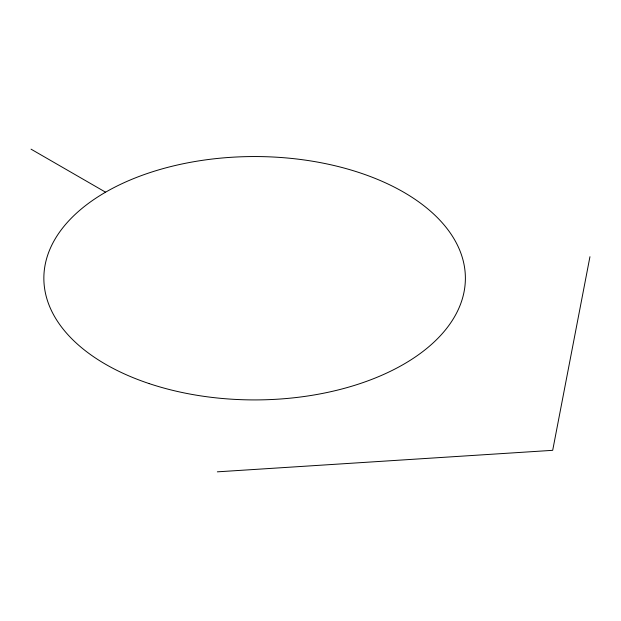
<?xml version="1.0" encoding="UTF-8"?>
<svg xmlns="http://www.w3.org/2000/svg" width="621" height="621" viewBox="0 0 621 621"><rect width="100%" height="100%" fill="white"/><g stroke="black" fill="none" stroke-linecap="round" stroke-linejoin="round"><path stroke-width="0.93" d="M589.95 256.721L552.69 450.326L217.35 471.836M31.05 149.164L105.57 192.184M149.226 383.615A210.775 121.693 0 0 0 465.385 278.231A210.775 121.693 0 0 0 149.226 172.848A210.775 121.693 0 0 0 149.226 383.615"/></g></svg>
